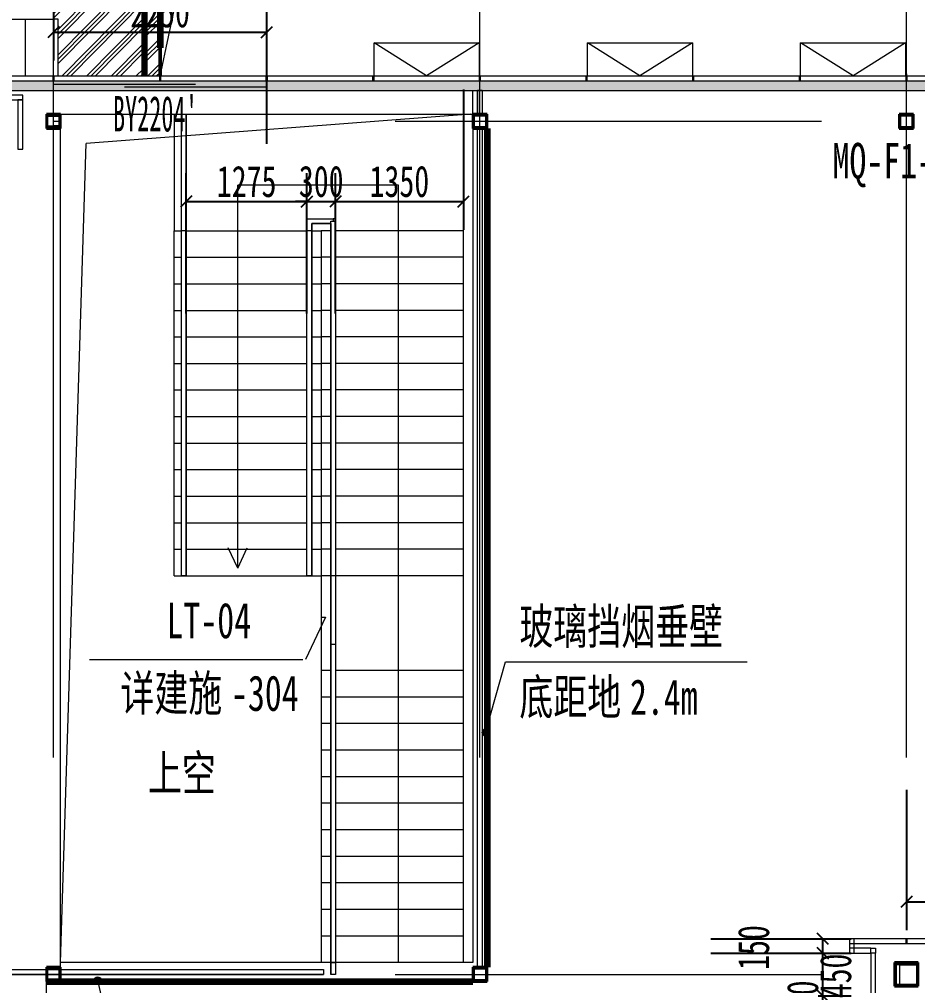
# Model space of a CAD drawing. Header units: millimetres. Extents: x 124696 to 347024, y 412631 to 564609.
# Drawn here: x 144812 to 154291, y 510233 to 520427 of the extents above; entities that cross this region are included whole.
import ezdxf

# ---------------------------------------------------------------- set-up
doc = ezdxf.new("R2010")
doc.units = ezdxf.units.MM
doc.header["$LTSCALE"] = 1500
doc.header["$MEASUREMENT"] = 0
for name, pattern in [('二层平面图$0$Aligning Line', [6.35, 3.175, -3.175]), ('二层平面图$0$划线 1mm', [2, 1, -1]), ('二层平面图$0$划线 2mm', [3.6, 2, -1.6]), ('二层平面图$0$轴网线_12_3_3_3 mm', [21, 12, -3, 3, -3])]:
    doc.linetypes.add(name, pattern=pattern)
doc.layers.add('0-建筑底图', color=7, linetype='Continuous')
for name, color, linetype, lineweight in [('二层平面图$0$0-1', 7, 'Continuous', 5), ('二层平面图$0$A-FLOR-HRAL', 71, 'Continuous', 9), ('二层平面图$0$A-FLOR-STRS', 51, 'Continuous', 9), ('二层平面图$0$A-FLOR-STRS-IDEN-1', 2, 'Continuous', 15), ('二层平面图$0$A-LINE', 7, 'Continuous', 9), ('二层平面图$0$A-LINE-3', 7, 'Continuous', 90), ('二层平面图$0$A-LINE-4', 7, '二层平面图$0$Aligning Line', 100), ('二层平面图$0$A-NORM-MODEL-1', 9, 'Continuous', 9), ('二层平面图$0$A-ROOF', 241, 'Continuous', 9), ('二层平面图$0$A-ROOF-3', 50, 'Continuous', 50), ('二层平面图$0$A-ROOF-GRID-1', 9, 'Continuous', 9), ('二层平面图$0$A-WALL-2', 170, 'Continuous', 20), ('二层平面图$0$A-WALL-CURT-PANEL-2', 7, 'Continuous', 9), ('二层平面图$0$A-WALL-CURT-PANEL-3', 140, 'Continuous', 9), ('二层平面图$0$A-WALL-CURT-STILE-2', 7, 'Continuous', 9), ('二层平面图$0$A-WALL-CURT-STILE-3', 7, 'Continuous', 9), ('二层平面图$0$A-WINDOW', 51, 'Continuous', 9), ('二层平面图$0$A-WINDOW-1', 51, '二层平面图$0$划线 2mm', 9), ('二层平面图$0$A-WINDOW-2', 51, '二层平面图$0$划线 1mm', 9), ('二层平面图$0$A-WINDOW-IDEN', 53, 'Continuous', 15), ('二层平面图$0$ANNO-DIMS', 3, 'Continuous', 15), ('二层平面图$0$ANNO-DOTE-1', 10, '二层平面图$0$轴网线_12_3_3_3 mm', 15), ('二层平面图$0$ANNO-TEXT', 7, 'Continuous', 15), ('二层平面图$0$S-BEAM', 4, 'Continuous', 9), ('二层平面图$0$S-BEAM-1', 7, 'Continuous', 9), ('二层平面图$0$S-COLU', 7, 'Continuous', 9), ('二层平面图$0$S-COLU-1', 250, 'Continuous', 5), ('二层平面图$0$S-COLU-2', 130, 'Continuous', 35), ('二层平面图$0$WALL-HATCH', 252, 'Continuous', 9), ('二层平面图$0$WALL-IDEN', 233, 'Continuous', 15)]:
    doc.layers.add(name, color=color, linetype=linetype, lineweight=lineweight)
doc.styles.add('二层平面图$0$黑体', font='simhei.ttf', dxfattribs={"width": 0.7, "height": 375})
doc.styles.add('二层平面图$0$黑体_5', font='simhei.ttf', dxfattribs={"width": 0.7, "height": 330})
doc.styles.add('二层平面图$0$黑体_6', font='simhei.ttf', dxfattribs={"width": 0.5, "height": 375})
doc.styles.add('二层平面图$0$黑体_B', font='', dxfattribs={"width": 0.7, "height": 375})
doc.styles.get('二层平面图$0$黑体_B').set_extended_font_data('SimHei', bold=True)
doc.dimstyles.new('二层平面图$0$直线_2_2mm_黑体_引线_文字在上', dxfattribs={"dimscale": 304.8, "dimtxt": 412.811453, "dimasz": 0.393701, "dimexe": 0.984252, "dimexo": 0.0625, "dimgap": 0.147638, "dimtad": 1, "dimdec": 0, "dimzin": 0, "dimdsep": 46, "dimtxsty": '二层平面图$0$黑体_5', "dimblk1": '二层平面图$0$_Oblique', "dimblk2": '二层平面图$0$_Oblique', "dimsah": 1, "dimcen": 0.09, "dimazin": 0, "dimtfac": 1, "dimtdec": 4, "dimtix": 1, "dimtmove": 0, "dimatfit": 3, "dimfxl": 3.937008, "dimfxlon": 1, "dimtvp": 1, "dimtolj": 1, "dimtzin": 0, "dimarcsym": 2})
doc.dimstyles.new('二层平面图$0$直线_2_2mm_黑体_引线_文字在上_2', dxfattribs={"dimscale": 304.8, "dimtxt": 412.811453, "dimasz": 0.393701, "dimexe": 0.984252, "dimexo": 0.0625, "dimgap": 0.147638, "dimtad": 1, "dimdec": 0, "dimzin": 0, "dimdsep": 46, "dimtxsty": '二层平面图$0$黑体_5', "dimblk1": '二层平面图$0$_Oblique', "dimblk2": '二层平面图$0$_Oblique', "dimsah": 1, "dimcen": 0.09, "dimazin": 0, "dimtfac": 1, "dimtdec": 4, "dimtix": 1, "dimtmove": 2, "dimatfit": 3, "dimfxl": 3.937008, "dimfxlon": 1, "dimtvp": 1, "dimtolj": 1, "dimtzin": 0, "dimarcsym": 2})
doc.dimstyles.new('二层平面图$0$直线_2_2mm_黑体_引线_文字在上_3', dxfattribs={"dimscale": 304.8, "dimtxt": 412.811453, "dimasz": 0.393701, "dimexe": 0.984252, "dimexo": 0.0625, "dimgap": 0.147638, "dimtad": 1, "dimdec": 0, "dimzin": 0, "dimdsep": 46, "dimtxsty": '二层平面图$0$黑体_5', "dimblk1": '二层平面图$0$_Oblique', "dimblk2": '二层平面图$0$_Oblique', "dimsah": 1, "dimcen": 0.09, "dimazin": 0, "dimtfac": 1, "dimtdec": 4, "dimtix": 1, "dimtmove": 0, "dimatfit": 3, "dimfxl": 3.937008, "dimfxlon": 1, "dimtvp": 1, "dimtolj": 1, "dimtzin": 0, "dimarcsym": 2})
pattern_1 = [(45, (0, 0), (-132.5825, 132.5825), []), (45, (46.88, 0), (0, 265.16504), []), (45, (-46.88, 0), (0, 265.16504), [])]

# ---------------------------------------------------------------- blocks, each defined once
blk = doc.blocks.new('二层平面图$0$屋顶檐口1 - 屋顶檐口1-2761451-104-2F')
at = {"layer": '二层平面图$0$A-ROOF-GRID-1'}
h = blk.add_hatch(dxfattribs=at)
h.set_pattern_fill('FP_70', color=256, style=0, pattern_type=2)
h.set_pattern_definition([(45.483, (-22.33, 0), (-130.36585, 132.58287), []), (45.483, (23.77, 0), (-0.00014, 265.16527), []), (45.483, (-68.42, 0), (-0.00014, 265.16527), [])])
h.paths.add_polyline_path([(50, 63475), (945, 63475), (945, 66555), (50, 67450), (50, 66425), (0, 66425), (0, 66325), (50, 66325), (50, 65300), (0, 65300), (0, 65200), (50, 65200), (50, 64175), (0, 64175), (0, 64075), (50, 64075), (50, 63716)])
h = blk.add_hatch(dxfattribs=at)
h.set_pattern_fill('FP_69', color=256, style=0, pattern_type=2)
h.set_pattern_definition(pattern_1)
h.paths.add_polyline_path([(975, 63475), (975, 66525), (9000, 66525), (9000, 66555), (945, 66555), (945, 63475)])
h = blk.add_hatch(dxfattribs=at)
h.set_pattern_fill('FP_69', color=256, style=0, pattern_type=2)
h.set_pattern_definition(pattern_1)
h.paths.add_polyline_path([(1121, 63475), (1125, 63475), (1125, 66375), (9000, 66375), (9000, 66525), (975, 66525), (975, 63475)])
at = {"layer": '二层平面图$0$A-ROOF-3'}
for p, q in [((945, 66555), (945, 63475)), ((975, 66525), (975, 63475)), ((1125, 66375), (1125, 63475))]:
    blk.add_line(p, q, dxfattribs=at)
blk = doc.blocks.new('二层平面图$0$SHS-Roof-center_rvt-1-104-2F')
at = {"layer": '二层平面图$0$A-NORM-MODEL-1'}
for p, q in [((0, 64075), (0, 64175)), ((-5800, 64075), (0, 64075)), ((-300, 64075), (-300, 63475)), ((50, 64075), (0, 64075)), ((50, 63475), (50, 64075)), ((0, 63050), (-65, 63050)), ((50, 63050), (0, 63050)), ((0, 62950), (0, 63050)), ((50, 63050), (50, 63065)), ((-65, 62950), (0, 62950)), ((50, 62950), (0, 62950)), ((50, 62935), (50, 62950)), ((50, 54050), (50, 54065))]:
    blk.add_line(p, q, dxfattribs=at)
at = {"layer": '二层平面图$0$A-ROOF'}
blk.add_blockref('二层平面图$0$屋顶檐口1 - 屋顶檐口1-2761451-104-2F', (0, 0), dxfattribs=at)
blk = doc.blocks.new('二层平面图$0$S-柱-钢-矩形管 - _-250x250x12x12-2223905-104-2F')
at = {"layer": '二层平面图$0$S-COLU'}
h = blk.add_hatch(color=256, dxfattribs=at)
h.paths.add_polyline_path([(-125, -125), (125, -125), (125, 125), (-125, 125)])
h.paths.add_polyline_path([(113, -113), (-113, -113), (-113, 113), (113, 113)])
at = {"layer": '二层平面图$0$S-COLU-2'}
for p, q in [((125, 125), (-125, 125)), ((-125, 125), (-125, -125)), ((-113, -113), (-113, 113)), ((-113, 113), (113, 113)), ((113, 113), (113, -113)), ((125, -125), (125, 125)), ((-125, -125), (125, -125)), ((113, -113), (-113, -113))]:
    blk.add_line(p, q, dxfattribs=at)
blk = doc.blocks.new('二层平面图$0$S-梁-钢-箱形1 - _-250x150x12x16-2205992-104-2F')
at = {"layer": '二层平面图$0$S-BEAM-1'}
blk.add_line((-4500, 0), (-4500, 65), dxfattribs=at)
blk = doc.blocks.new('二层平面图$0$SHS-Structure-Center_rvt-1-104-2F')
at = {"layer": '二层平面图$0$S-COLU-1'}
h = blk.add_hatch(color=256, dxfattribs=at)
h.paths.add_polyline_path([(75, 62925), (75, 63075), (-75, 63075), (-75, 62925)])
h.paths.add_polyline_path([(-65, 62935), (-65, 63065), (65, 63065), (65, 62935)])
h = blk.add_hatch(color=256, dxfattribs=at)
h.paths.add_polyline_path([(4440, 62925), (4575, 62925), (4575, 63075), (4425, 63075), (4425, 62925)])
h.paths.add_polyline_path([(4565, 62935), (4435, 62935), (4435, 63065), (4565, 63065)])
h = blk.add_hatch(color=256, dxfattribs=at)
h.paths.add_polyline_path([(8925, 62925), (9075, 62925), (9075, 63075), (8925, 63075)])
h.paths.add_polyline_path([(9065, 62935), (8935, 62935), (8935, 63065), (9065, 63065)])
h = blk.add_hatch(color=256, dxfattribs=at)
h.paths.add_polyline_path([(75, 53925), (75, 54075), (-75, 54075), (-75, 53925)])
h.paths.add_polyline_path([(-65, 53935), (-65, 54065), (65, 54065), (65, 53935)])
h = blk.add_hatch(color=256, dxfattribs=at)
h.paths.add_polyline_path([(4440, 53925), (4575, 53925), (4575, 54075), (4425, 54075), (4425, 53925)])
h.paths.add_polyline_path([(4435, 53935), (4435, 54065), (4565, 54065), (4565, 53935), (4440, 53935)])
at = {"layer": '二层平面图$0$S-COLU-2'}
for p, q in [((75, 63075), (-75, 63075)), ((-75, 63075), (-75, 62925)), ((-65, 63065), (65, 63065)), ((-65, 62935), (-65, 63065)), ((65, 63065), (65, 62935)), ((75, 62925), (75, 63075)), ((4575, 63075), (4425, 63075)), ((4425, 63075), (4425, 62925)), ((4435, 63065), (4565, 63065)), ((4435, 62935), (4435, 63065)), ((4565, 63065), (4565, 62935)), ((4575, 62925), (4575, 63075)), ((9075, 63075), (8925, 63075)), ((8925, 63075), (8925, 62925)), ((8935, 63065), (9065, 63065)), ((8935, 62935), (8935, 63065)), ((9065, 63065), (9065, 62935)), ((9075, 62925), (9075, 63075)), ((-75, 62925), (75, 62925)), ((65, 62935), (-65, 62935)), ((4425, 62925), (4575, 62925)), ((4565, 62935), (4435, 62935)), ((8925, 62925), (9075, 62925)), ((9065, 62935), (8935, 62935)), ((75, 54075), (-75, 54075)), ((-75, 54075), (-75, 53925)), ((-65, 54065), (65, 54065)), ((-65, 53935), (-65, 54065)), ((65, 54065), (65, 53935)), ((75, 53925), (75, 54075)), ((4575, 54075), (4425, 54075)), ((4425, 54075), (4425, 53925)), ((4435, 54065), (4565, 54065)), ((4435, 53935), (4435, 54065)), ((4565, 54065), (4565, 53935)), ((4575, 53925), (4575, 54075)), ((65, 53935), (-65, 53935)), ((4565, 53935), (4435, 53935)), ((-75, 53925), (75, 53925)), ((4425, 53925), (4575, 53925))]:
    blk.add_line(p, q, dxfattribs=at)
at = {"layer": '二层平面图$0$S-BEAM', "rotation": 269.9999999999999}
blk.add_blockref('二层平面图$0$S-梁-钢-箱形1 - _-250x150x12x16-2205992-104-2F', (0, 58500), dxfattribs=at)
at = {"layer": '二层平面图$0$S-COLU'}
blk.add_blockref('二层平面图$0$S-柱-钢-矩形管 - _-250x250x12x12-2223905-104-2F', (9000, 54000), dxfattribs=at)
blk = doc.blocks.new('二层平面图$0$系统嵌板 - 白色蜂窝铝板-11874022-104-2F')
at = {"layer": '二层平面图$0$A-WALL-CURT-PANEL-3'}
for p, q in [((298, 0), (-298, 0)), ((-298, 0), (-298, -50)), ((298, -50), (298, 0)), ((-298, -50), (298, -50))]:
    blk.add_line(p, q, dxfattribs=at)
blk = doc.blocks.new('二层平面图$0$系统嵌板 - 深灰色蜂窝铝板-12125649-104-2F')
at = {"layer": '二层平面图$0$A-WALL-CURT-PANEL-3'}
for p, q in [((260, 50), (-260, 50)), ((-260, 50), (-260, 0)), ((-260, 0), (260, 0)), ((260, 0), (260, 50))]:
    blk.add_line(p, q, dxfattribs=at)
blk = doc.blocks.new('二层平面图$0$系统嵌板 - 深灰色蜂窝铝板-12126403-104-2F')
at = {"layer": '二层平面图$0$A-WALL-CURT-PANEL-3'}
for p, q in [((150, 50), (-150, 50)), ((-150, 50), (-150, 0)), ((-150, 0), (150, 0)), ((150, 0), (150, 50))]:
    blk.add_line(p, q, dxfattribs=at)
blk = doc.blocks.new('二层平面图$0$系统嵌板 - 白色蜂窝铝板-11874036-104-2F')
at = {"layer": '二层平面图$0$A-WALL-CURT-PANEL-3'}
for p, q in [((558.5, 0), (-558.5, 0)), ((-558.5, 0), (-558.5, -50)), ((558.5, -50), (558.5, 0)), ((-558.5, -50), (558.5, -50))]:
    blk.add_line(p, q, dxfattribs=at)
blk = doc.blocks.new('二层平面图$0$矩形竖梃 - 8 x 50 mm 蜂窝铝板幕墙开缝-11874035-104-2F')
at = {"layer": '二层平面图$0$A-WALL-CURT-STILE-3'}
for p, q in [((-4, 50), (4, 50)), ((-4, 0), (-4, 50)), ((4, 0), (-4, 0)), ((4, 50), (4, 0))]:
    blk.add_line(p, q, dxfattribs=at)
blk = doc.blocks.new('二层平面图$0$系统嵌板 - 浅灰色蜂窝铝板-11890449-104-2F')
at = {"layer": '二层平面图$0$A-WALL-CURT-PANEL-3'}
for p, q in [((225, 50), (-225, 50)), ((-225, 50), (-225, 0)), ((-225, 0), (225, 0)), ((225, 0), (225, 50))]:
    blk.add_line(p, q, dxfattribs=at)
blk = doc.blocks.new('二层平面图$0$系统嵌板 - 白色蜂窝铝板-11873927-104-2F')
at = {"layer": '二层平面图$0$A-WALL-CURT-PANEL-3'}
for p, q in [((75, 50), (-75, 50)), ((-75, 50), (-75, 0)), ((-75, 0), (75, 0)), ((75, 0), (75, 50))]:
    blk.add_line(p, q, dxfattribs=at)
blk = doc.blocks.new('二层平面图$0$系统嵌板 - 白色蜂窝铝板-11873803-104-2F')
at = {"layer": '二层平面图$0$A-WALL-CURT-PANEL-3'}
for p, q in [((112, 50), (-112, 50)), ((-112, 50), (-112, 0)), ((-112, 0), (112, 0)), ((112, 0), (112, 50))]:
    blk.add_line(p, q, dxfattribs=at)
blk = doc.blocks.new('二层平面图$0$顶部扶栏类型 - 顶部扶栏_内部_-6831250-104-2F')
at = {"layer": '二层平面图$0$A-FLOR-HRAL'}
for p, q in [((-550, 54000), (-550, 54050)), ((-550, 54050), (2850, 54050)), ((2850, 54050), (2850, 54000)), ((2850, 54000), (-550, 54000))]:
    blk.add_line(p, q, dxfattribs=at)
blk = doc.blocks.new('二层平面图$0$顶部扶栏类型 - 顶部扶栏_内部_-V178-104-2F')
at = {"layer": '二层平面图$0$A-FLOR-HRAL'}
for p, q in [((-550, 54050), (-550, 54000)), ((-550, 54050), (2850, 54050)), ((2850, 54050), (2850, 54000)), ((-550, 54000), (2850, 54000))]:
    blk.add_line(p, q, dxfattribs=at)
blk = doc.blocks.new('二层平面图$0$顶部扶栏类型 - 顶部扶栏_内部_-11302101-104-2F')
at = {"layer": '二层平面图$0$A-FLOR-HRAL'}
for p, q in [((1350, 61845), (1350, 63075)), ((1400, 63075), (1400, 61845)), ((1350, 58205), (1350, 61845)), ((1400, 61845), (1350, 61845)), ((1400, 61845), (1400, 58205)), ((1400, 58205), (1350, 58205))]:
    blk.add_line(p, q, dxfattribs=at)
blk = doc.blocks.new('二层平面图$0$顶部扶栏类型 - 顶部扶栏_内部_-V660-104-2F')
at = {"layer": '二层平面图$0$A-FLOR-HRAL'}
for p, q in [((1350, 61845), (1350, 63075)), ((1400, 61845), (1400, 63075)), ((1350, 58205), (1350, 61845)), ((1400, 58205), (1400, 61845)), ((1350, 58205), (1400, 58205))]:
    blk.add_line(p, q, dxfattribs=at)
blk = doc.blocks.new('二层平面图$0$顶部扶栏类型 - 顶部扶栏_内部_-11302599-104-2F')
at = {"layer": '二层平面图$0$A-FLOR-HRAL'}
for p, q in [((2675, 61970), (2950, 61970)), ((2675, 61845), (2675, 61970)), ((2925, 61920), (2725, 61920)), ((2725, 61920), (2725, 61845)), ((2925, 61945), (2975, 61945)), ((2925, 58205), (2925, 61945)), ((2950, 61970), (2950, 61945)), ((2975, 61970), (2950, 61970)), ((2975, 61945), (2975, 61970)), ((2975, 61945), (2975, 58205)), ((2675, 58205), (2675, 61845)), ((2725, 61845), (2675, 61845)), ((2725, 61845), (2725, 58205)), ((2725, 58205), (2675, 58205)), ((2925, 57485), (2925, 58205)), ((2975, 58205), (2925, 58205)), ((2975, 58205), (2975, 57485)), ((2925, 57485), (2975, 57485)), ((2925, 54125), (2925, 57485)), ((2975, 57485), (2975, 54125)), ((2925, 54125), (2975, 54125)), ((2925, 54000), (2925, 54125)), ((2975, 54125), (2975, 54000)), ((2975, 54000), (2925, 54000))]:
    blk.add_line(p, q, dxfattribs=at)
blk = doc.blocks.new('二层平面图$0$顶部扶栏类型 - 顶部扶栏_内部_-V661-104-2F')
at = {"layer": '二层平面图$0$A-FLOR-HRAL'}
for p, q in [((2675, 61970), (2950, 61970)), ((2675, 61845), (2675, 61970)), ((2725, 61920), (2925, 61920)), ((2725, 61845), (2725, 61920)), ((2925, 61920), (2925, 58205)), ((2975, 61945), (2975, 58205)), ((2675, 58205), (2675, 61845)), ((2725, 58205), (2725, 61845)), ((2675, 58205), (2725, 58205)), ((2925, 58205), (2925, 57485)), ((2975, 58205), (2975, 57485)), ((2925, 57485), (2925, 54125)), ((2975, 57485), (2975, 54125)), ((2925, 54125), (2925, 54000)), ((2975, 54125), (2975, 54000)), ((2975, 54000), (2925, 54000))]:
    blk.add_line(p, q, dxfattribs=at)
blk = doc.blocks.new('二层平面图$0$矩形竖梃 - 8 x 50 mm 蜂窝铝板幕墙开缝-12966297-104-2F')
at = {"layer": '二层平面图$0$A-WALL-CURT-STILE-3'}
for p, q in [((-4, 50), (4, 50)), ((-4, 0), (-4, 50)), ((4, 0), (-4, 0)), ((4, 50), (4, 0))]:
    blk.add_line(p, q, dxfattribs=at)
blk = doc.blocks.new('二层平面图$0$矩形竖梃 - 8 x 50 mm 蜂窝铝板幕墙开缝-12966298-104-2F')
at = {"layer": '二层平面图$0$A-WALL-CURT-STILE-3'}
for p, q in [((-4, 50), (4, 50)), ((-4, 0), (-4, 50)), ((4, 0), (-4, 0)), ((4, 50), (4, 0))]:
    blk.add_line(p, q, dxfattribs=at)
blk = doc.blocks.new('二层平面图$0$矩形竖梃 - 幕墙龙骨_70_250-12992137-104-2F')
at = {"layer": '二层平面图$0$A-WALL-CURT-STILE-2'}
blk.add_line((9000, 63500), (9000, 63475), dxfattribs=at)
blk = doc.blocks.new('二层平面图$0$系统嵌板 - 白色艾特板-12966762-104-2F')
at = {"layer": '二层平面图$0$A-WALL-CURT-PANEL-3'}
for p, q in [((273, 0), (-273, 0)), ((-273, 0), (-273, -50)), ((273, -50), (273, 0)), ((-273, -50), (273, -50))]:
    blk.add_line(p, q, dxfattribs=at)
blk = doc.blocks.new('二层平面图$0$系统嵌板 - 白色艾特板-12966838-104-2F')
at = {"layer": '二层平面图$0$A-WALL-CURT-PANEL-3'}
for p, q in [((561, 0), (-556, 0)), ((-556, 0), (-556, -50)), ((561, -50), (561, 0)), ((-556, -50), (561, -50))]:
    blk.add_line(p, q, dxfattribs=at)
blk = doc.blocks.new('二层平面图$0$系统嵌板 - 白色艾特板-12967525-104-2F')
at = {"layer": '二层平面图$0$A-WALL-CURT-PANEL-3'}
for p, q in [((558.5, 0), (-558.5, 0)), ((-558.5, 0), (-558.5, -50)), ((558.5, -50), (558.5, 0)), ((-558.5, -50), (558.5, -50))]:
    blk.add_line(p, q, dxfattribs=at)
blk = doc.blocks.new('二层平面图$0$系统嵌板 - 白色艾特板-12966764-104-2F')
at = {"layer": '二层平面图$0$A-WALL-CURT-PANEL-3'}
for p, q in [((558.5, 0), (-558.5, 0)), ((-558.5, 0), (-558.5, -50)), ((558.5, -50), (558.5, 0)), ((-558.5, -50), (558.5, -50))]:
    blk.add_line(p, q, dxfattribs=at)
blk = doc.blocks.new('二层平面图$0$系统嵌板 - 白色艾特板-13030047-104-2F')
at = {"layer": '二层平面图$0$A-WALL-CURT-PANEL-3'}
for p, q in [((558.5, 0), (-558.5, 0)), ((-558.5, 0), (-558.5, -50)), ((558.5, -50), (558.5, 0)), ((-558.5, -50), (558.5, -50))]:
    blk.add_line(p, q, dxfattribs=at)
blk = doc.blocks.new('二层平面图$0$系统嵌板 - 白色艾特板-13030051-104-2F')
at = {"layer": '二层平面图$0$A-WALL-CURT-PANEL-3'}
for p, q in [((558.5, 0), (-558.5, 0)), ((-558.5, 0), (-558.5, -50)), ((558.5, -50), (558.5, 0)), ((-558.5, -50), (558.5, -50))]:
    blk.add_line(p, q, dxfattribs=at)
blk = doc.blocks.new('二层平面图$0$顶部扶栏类型 - 顶部扶栏_内部_-12232252-104-2F')
at = {"layer": '二层平面图$0$A-FLOR-HRAL'}
for p, q in [((4475, 63325), (4525, 63325)), ((4475, 63075), (4475, 63325)), ((4525, 63325), (4525, 63075)), ((4525, 63075), (4475, 63075))]:
    blk.add_line(p, q, dxfattribs=at)
blk = doc.blocks.new('二层平面图$0$顶部扶栏类型 - 顶部扶栏_内部_-V685-104-2F')
at = {"layer": '二层平面图$0$A-FLOR-HRAL'}
for p, q in [((4525, 63325), (4475, 63325)), ((4475, 63325), (4475, 63075)), ((4525, 63325), (4525, 63075)), ((4525, 63075), (4475, 63075))]:
    blk.add_line(p, q, dxfattribs=at)
blk = doc.blocks.new('二层平面图$0$A-嵌板_上悬铝窗 - SC1111_-13127257-104-2F')
at = {"layer": '二层平面图$0$A-WINDOW-1'}
for p, q in [((0, 2.5), (-553.5, 352.5)), ((-553.5, 352.5), (553.5, 352.5)), ((-553.5, 2.5), (-553.5, 352.5)), ((553.5, 352.5), (0, 2.5)), ((553.5, 352.5), (553.5, 2.5))]:
    blk.add_line(p, q, dxfattribs=at)
blk = doc.blocks.new('二层平面图$0$A-金属百叶 - BY2204_-12935238-104-2F')
at = {"layer": '二层平面图$0$A-WINDOW'}
for p, q in [((-1125, -50), (-1125, 50)), ((1125, 50), (1125, -50))]:
    blk.add_line(p, q, dxfattribs=at)
at = {"layer": '二层平面图$0$A-WINDOW-2'}
for p, q in [((-1125, 17), (1125, 17)), ((1125, -17), (-1125, -17))]:
    blk.add_line(p, q, dxfattribs=at)
blk = doc.blocks.new('二层平面图$0$标记_楼梯_楼梯编号 - 标记_楼梯_楼梯编号-5308739-104-2F')
at = {"layer": '二层平面图$0$A-FLOR-STRS-IDEN-1'}
blk.add_line((-7.493, 0), (7.507, 0), dxfattribs=at)
blk = doc.blocks.new('二层平面图$0$00_引注_规范_ - 00_引注_规范_-5758180-104-2F')
at = {"layer": '二层平面图$0$ANNO-TEXT'}
for p, q in [((0, 0), (12, 0)), ((12, 0), (17, 0))]:
    blk.add_line(p, q, dxfattribs=at)
blk = doc.blocks.new('二层平面图$0$_Oblique')
at = {"color": 0, "linetype": 'ByBlock', "lineweight": -2}
blk.add_line((-0.5, -0.5), (0.5, 0.5), dxfattribs=at)
blk = doc.blocks.new('*D2377')
at = {"layer": '二层平面图$0$ANNO-DIMS', "color": 0, "lineweight": -2, "transparency": 16777216}
for p, q in [((1400, 60972), (1400, 62453)), ((2675, 60972), (2675, 62453)), ((1400, 62153), (2675, 62153))]:
    blk.add_line(p, q, dxfattribs=at)
at = {"layer": '二层平面图$0$ANNO-DIMS', "color": 0, "lineweight": -2, "transparency": 16777216, "xscale": 120, "yscale": 120, "zscale": 120, "rotation": 180}
blk.add_blockref('二层平面图$0$_Oblique', (1400, 62153), dxfattribs=at)
at = {"layer": '二层平面图$0$ANNO-DIMS', "color": 0, "lineweight": -2, "transparency": 16777216, "xscale": 120, "yscale": 120, "zscale": 120}
blk.add_blockref('二层平面图$0$_Oblique', (2675, 62153), dxfattribs=at)
at = {"layer": '二层平面图$0$ANNO-DIMS', "color": 0, "transparency": 16777216, "insert": (2038, 62363), "char_height": 330, "width": 806.42, "attachment_point": 5, "style": '二层平面图$0$黑体_5'}
blk.add_mtext('\\A1;1275', dxfattribs=at)
blk = doc.blocks.new('*D2378')
at = {"layer": '二层平面图$0$ANNO-DIMS', "color": 0, "lineweight": -2, "transparency": 16777216}
for p, q in [((2675, 60972), (2675, 62453)), ((2975, 60972), (2975, 62453)), ((2675, 62153), (2555, 62153)), ((2675, 62153), (2975, 62153)), ((2975, 62153), (3095, 62153))]:
    blk.add_line(p, q, dxfattribs=at)
at = {"layer": '二层平面图$0$ANNO-DIMS', "color": 0, "lineweight": -2, "transparency": 16777216, "xscale": 120, "yscale": 120, "zscale": 120}
blk.add_blockref('二层平面图$0$_Oblique', (2675, 62153), dxfattribs=at)
at = {"layer": '二层平面图$0$ANNO-DIMS', "color": 0, "lineweight": -2, "transparency": 16777216, "xscale": 120, "yscale": 120, "zscale": 120, "rotation": 180}
blk.add_blockref('二层平面图$0$_Oblique', (2975, 62153), dxfattribs=at)
at = {"layer": '二层平面图$0$ANNO-DIMS', "color": 0, "transparency": 16777216, "insert": (2825, 62364), "char_height": 330, "width": 604.82, "attachment_point": 5, "style": '二层平面图$0$黑体_5'}
blk.add_mtext('\\A1;300', dxfattribs=at)
blk = doc.blocks.new('*D2379')
at = {"layer": '二层平面图$0$ANNO-DIMS', "color": 0, "lineweight": -2, "transparency": 16777216}
for p, q in [((4325, 63334), (4325, 61853)), ((2975, 60972), (2975, 62453)), ((2975, 62153), (4325, 62153))]:
    blk.add_line(p, q, dxfattribs=at)
at = {"layer": '二层平面图$0$ANNO-DIMS', "color": 0, "lineweight": -2, "transparency": 16777216, "xscale": 120, "yscale": 120, "zscale": 120, "rotation": 180}
blk.add_blockref('二层平面图$0$_Oblique', (2975, 62153), dxfattribs=at)
at = {"layer": '二层平面图$0$ANNO-DIMS', "color": 0, "lineweight": -2, "transparency": 16777216, "xscale": 120, "yscale": 120, "zscale": 120}
blk.add_blockref('二层平面图$0$_Oblique', (4325, 62153), dxfattribs=at)
at = {"layer": '二层平面图$0$ANNO-DIMS', "color": 0, "transparency": 16777216, "insert": (3650, 62364), "char_height": 330, "width": 806.42, "attachment_point": 5, "style": '二层平面图$0$黑体_5'}
blk.add_mtext('\\A1;1350', dxfattribs=at)
blk = doc.blocks.new('*D2469')
at = {"layer": '二层平面图$0$ANNO-DIMS', "color": 0, "lineweight": -2, "transparency": 16777216}
for p, q in [((8118, 53775), (8118, 53895)), ((6937, 53775), (8418, 53775)), ((8118, 53625), (8118, 53775)), ((6937, 53625), (8418, 53625)), ((8118, 53625), (8118, 53505))]:
    blk.add_line(p, q, dxfattribs=at)
at = {"layer": '二层平面图$0$ANNO-DIMS', "color": 0, "lineweight": -2, "transparency": 16777216, "xscale": 120, "yscale": 120, "zscale": 120}
for p, rotation in [((8118, 53775), 270), ((8118, 53625), 90)]:
    blk.add_blockref('二层平面图$0$_Oblique', p, dxfattribs=dict(at, rotation=rotation))
at = {"layer": '二层平面图$0$ANNO-DIMS', "color": 0, "transparency": 16777216, "insert": (7906, 53700), "char_height": 330, "width": 604.82, "attachment_point": 5, "rotation": 90, "style": '二层平面图$0$黑体_5'}
blk.add_mtext('\\A1;150', dxfattribs=at)
blk = doc.blocks.new('*D2470')
at = {"layer": '二层平面图$0$ANNO-DIMS', "color": 0, "lineweight": -2, "transparency": 16777216}
for p, q in [((6937, 54225), (8418, 54225)), ((8118, 53775), (8118, 54225)), ((6937, 53775), (8418, 53775))]:
    blk.add_line(p, q, dxfattribs=at)
at = {"layer": '二层平面图$0$ANNO-DIMS', "color": 0, "lineweight": -2, "transparency": 16777216, "xscale": 120, "yscale": 120, "zscale": 120}
for p, rotation in [((8118, 54225), 90), ((8118, 53775), 270)]:
    blk.add_blockref('二层平面图$0$_Oblique', p, dxfattribs=dict(at, rotation=rotation))
at = {"layer": '二层平面图$0$ANNO-DIMS', "color": 0, "transparency": 16777216, "insert": (8087, 53748), "char_height": 330, "width": 604.82, "attachment_point": 1, "rotation": 90, "line_spacing_factor": 0.872751, "style": '二层平面图$0$黑体_5'}
blk.add_mtext('\\A1;450', dxfattribs=at)
blk = doc.blocks.new('*D2471')
at = {"layer": '二层平面图$0$ANNO-DIMS', "color": 0, "lineweight": -2, "transparency": 16777216}
for p, q in [((6937, 54375), (8418, 54375)), ((8118, 54225), (8118, 54375)), ((6937, 54225), (8418, 54225))]:
    blk.add_line(p, q, dxfattribs=at)
at = {"layer": '二层平面图$0$ANNO-DIMS', "color": 0, "lineweight": -2, "transparency": 16777216, "xscale": 120, "yscale": 120, "zscale": 120}
for p, rotation in [((8118, 54375), 90), ((8118, 54225), 270)]:
    blk.add_blockref('二层平面图$0$_Oblique', p, dxfattribs=dict(at, rotation=rotation))
at = {"layer": '二层平面图$0$ANNO-DIMS', "color": 0, "transparency": 16777216, "insert": (7221, 54048), "char_height": 330, "width": 604.82, "attachment_point": 1, "rotation": 90, "line_spacing_factor": 0.872751, "style": '二层平面图$0$黑体_5'}
blk.add_mtext('\\A1;150', dxfattribs=at)
blk = doc.blocks.new('*D2582')
at = {"layer": '二层平面图$0$ANNO-DIMS', "color": 0, "lineweight": -2, "transparency": 16777216}
for p, q in [((9000, 55947), (9000, 54466)), ((13425, 54261), (13425, 55066)), ((9000, 54766), (13425, 54766))]:
    blk.add_line(p, q, dxfattribs=at)
at = {"layer": '二层平面图$0$ANNO-DIMS', "color": 0, "lineweight": -2, "transparency": 16777216, "xscale": 120, "yscale": 120, "zscale": 120, "rotation": 180}
blk.add_blockref('二层平面图$0$_Oblique', (9000, 54766), dxfattribs=at)
at = {"layer": '二层平面图$0$ANNO-DIMS', "color": 0, "lineweight": -2, "transparency": 16777216, "xscale": 120, "yscale": 120, "zscale": 120}
blk.add_blockref('二层平面图$0$_Oblique', (13425, 54766), dxfattribs=at)
at = {"layer": '二层平面图$0$ANNO-DIMS', "color": 0, "transparency": 16777216, "insert": (11213, 54976), "char_height": 330, "width": 806.42, "attachment_point": 5, "style": '二层平面图$0$黑体_5'}
blk.add_mtext('\\A1;4425', dxfattribs=at)
blk = doc.blocks.new('*D2712')
at = {"layer": '二层平面图$0$ANNO-DIMS', "color": 0, "lineweight": -2, "transparency": 16777216}
for p, q in [((0, 65122), (0, 63641)), ((2250, 62760), (2250, 64241)), ((0, 63941), (2250, 63941))]:
    blk.add_line(p, q, dxfattribs=at)
at = {"layer": '二层平面图$0$ANNO-DIMS', "color": 0, "lineweight": -2, "transparency": 16777216, "xscale": 120, "yscale": 120, "zscale": 120, "rotation": 180}
blk.add_blockref('二层平面图$0$_Oblique', (0, 63941), dxfattribs=at)
at = {"layer": '二层平面图$0$ANNO-DIMS', "color": 0, "lineweight": -2, "transparency": 16777216, "xscale": 120, "yscale": 120, "zscale": 120}
blk.add_blockref('二层平面图$0$_Oblique', (2250, 63941), dxfattribs=at)
at = {"layer": '二层平面图$0$ANNO-DIMS', "color": 0, "transparency": 16777216, "insert": (1125, 64153), "char_height": 330, "width": 806.42, "attachment_point": 5, "style": '二层平面图$0$黑体_5'}
blk.add_mtext('\\A1;2250', dxfattribs=at)
blk = doc.blocks.new('二层平面图')
at = {"layer": '二层平面图$0$ANNO-TEXT'}
h = blk.add_hatch(color=8, dxfattribs=at)
edge = h.paths.add_edge_path()
edge.add_arc((4559.8, 56552.7), 37.5, 0, 360)
h = blk.add_hatch(color=8, dxfattribs=at)
edge = h.paths.add_edge_path()
edge.add_arc((465.7, 53937.8), 37.5, 0, 360)
at = {"layer": '二层平面图$0$WALL-HATCH'}
h = blk.add_hatch(dxfattribs=at)
h.set_pattern_fill('FP_125', color=8, angle=-113.578, style=0, pattern_type=2)
h.set_pattern_definition([(246.422, (34899.556, 63417.38), (-0.21196, -152.88676), [26.213, -13.882, 69.19, -13.882, -42.855]), (246.422, (34899.556, 63417.38), (-0.21196, -152.88676), [-123.167, 26.213, -16.642]), (293.58, (34939.474, 63417.38), (66.51436, -0.00144), [26.213, -13.882, 69.26, -13.882, -42.855]), (293.58, (34939.474, 63417.38), (66.51436, -0.00144), [-123.237, 26.213, -16.642]), (180, (34939.47, 63417.38), (-9e-12, -152.4), [39.907, -26.604]), (180, (34906.22, 63280.22), (-9e-12, -152.4), [39.907, -26.604]), (270, (34950, 63393.26), (66.513, -4e-12), [12.722, -139.678]), (270, (34916.744, 63317.06), (66.513, -4e-12), [12.722, -139.678]), (270, (34889.04, 63393.26), (66.513, -4e-12), [12.722, -139.678]), (270, (34855.784, 63317.06), (66.513, -4e-12), [12.722, -139.678])])
h.paths.add_polyline_path([(-392, 63325), (26725, 63325), (26725, 63425), (-550, 63425), (-550, 63325)])
at = {"layer": '二层平面图$0$A-FLOR-STRS', "color": 8}
for p, q in [((1275, 63075), (1275, 61845)), ((1275, 61845), (1350, 61845)), ((1275, 61565), (1275, 61845)), ((1400, 61845), (2675, 61845)), ((2725, 61845), (2825, 61845)), ((2925, 61845), (2825, 61845)), ((2825, 61845), (2825, 61565)), ((4325, 61845), (2975, 61845)), ((1275, 61285), (1275, 61565)), ((1275, 61565), (1350, 61565)), ((1400, 61565), (2675, 61565)), ((2725, 61565), (2825, 61565)), ((2825, 61565), (2825, 61285)), ((2925, 61565), (2825, 61565)), ((4325, 61565), (2975, 61565)), ((1275, 61005), (1275, 61285)), ((1275, 61285), (1350, 61285)), ((1400, 61285), (2675, 61285)), ((2725, 61285), (2825, 61285)), ((2825, 61285), (2825, 61005)), ((2925, 61285), (2825, 61285)), ((4325, 61285), (2975, 61285)), ((1275, 60725), (1275, 61005)), ((1275, 61005), (1350, 61005)), ((1400, 61005), (2675, 61005)), ((2725, 61005), (2825, 61005)), ((2825, 61005), (2825, 60725)), ((2925, 61005), (2825, 61005)), ((4325, 61005), (2975, 61005)), ((1275, 60445), (1275, 60725)), ((1275, 60725), (1350, 60725)), ((1400, 60725), (2675, 60725)), ((2725, 60725), (2825, 60725)), ((2825, 60725), (2825, 60445)), ((2925, 60725), (2825, 60725)), ((4325, 60725), (2975, 60725)), ((1275, 60165), (1275, 60445)), ((1275, 60445), (1350, 60445)), ((1400, 60445), (2675, 60445)), ((2725, 60445), (2825, 60445)), ((2825, 60445), (2825, 60165)), ((2925, 60445), (2825, 60445)), ((4325, 60445), (2975, 60445)), ((1275, 59885), (1275, 60165)), ((1275, 60165), (1350, 60165)), ((1400, 60165), (2675, 60165)), ((2725, 60165), (2825, 60165)), ((2825, 60165), (2825, 59885)), ((2925, 60165), (2825, 60165)), ((4325, 60165), (2975, 60165)), ((1275, 59605), (1275, 59885)), ((1275, 59885), (1350, 59885)), ((1400, 59885), (2675, 59885)), ((2725, 59885), (2825, 59885)), ((2825, 59885), (2825, 59605)), ((2925, 59885), (2825, 59885)), ((4325, 59885), (2975, 59885)), ((1275, 59325), (1275, 59605)), ((1275, 59605), (1350, 59605)), ((1400, 59605), (2675, 59605)), ((2725, 59605), (2825, 59605)), ((2825, 59605), (2825, 59325)), ((2925, 59605), (2825, 59605)), ((4325, 59605), (2975, 59605)), ((1275, 59045), (1275, 59325)), ((1275, 59325), (1350, 59325)), ((1400, 59325), (2675, 59325)), ((2725, 59325), (2825, 59325)), ((2825, 59325), (2825, 59045)), ((2925, 59325), (2825, 59325)), ((4325, 59325), (2975, 59325)), ((1275, 58765), (1275, 59045)), ((1275, 59045), (1350, 59045)), ((1400, 59045), (2675, 59045)), ((2725, 59045), (2825, 59045)), ((2825, 59045), (2825, 58765)), ((2925, 59045), (2825, 59045)), ((4325, 59045), (2975, 59045)), ((1275, 58485), (1275, 58765)), ((1275, 58765), (1350, 58765)), ((1400, 58765), (2675, 58765)), ((2725, 58765), (2825, 58765)), ((2825, 58765), (2825, 58485)), ((2925, 58765), (2825, 58765)), ((4325, 58765), (2975, 58765)), ((1275, 58205), (1275, 58485)), ((1275, 58485), (1350, 58485)), ((1400, 58485), (2675, 58485)), ((2725, 58485), (2825, 58485)), ((2825, 58485), (2825, 58205)), ((2925, 58485), (2825, 58485)), ((4325, 58485), (2975, 58485)), ((1275, 58205), (1350, 58205)), ((1400, 58205), (2675, 58205)), ((2725, 58205), (2825, 58205)), ((2825, 58205), (2825, 57205)), ((2925, 58205), (2825, 58205)), ((4325, 58205), (2975, 58205)), ((2925, 57205), (2825, 57205)), ((2825, 57205), (2825, 56925)), ((4325, 57205), (2975, 57205)), ((2825, 56925), (2825, 56645)), ((2925, 56925), (2825, 56925)), ((4325, 56925), (2975, 56925)), ((2825, 56645), (2825, 56365)), ((2925, 56645), (2825, 56645)), ((4325, 56645), (2975, 56645)), ((2825, 56365), (2825, 56085)), ((2925, 56365), (2825, 56365)), ((4325, 56365), (2975, 56365)), ((2825, 56085), (2825, 55805)), ((2925, 56085), (2825, 56085)), ((4325, 56085), (2975, 56085)), ((2825, 55805), (2825, 55525)), ((2925, 55805), (2825, 55805)), ((4325, 55805), (2975, 55805)), ((2825, 55525), (2825, 55245)), ((2925, 55525), (2825, 55525)), ((4325, 55525), (2975, 55525)), ((2825, 55245), (2825, 54965)), ((2925, 55245), (2825, 55245)), ((4325, 55245), (2975, 55245)), ((2825, 54965), (2825, 54685)), ((2925, 54965), (2825, 54965)), ((4325, 54965), (2975, 54965)), ((2825, 54685), (2825, 54405)), ((2925, 54685), (2825, 54685)), ((4325, 54685), (2975, 54685)), ((2825, 54405), (2825, 54125)), ((2925, 54405), (2825, 54405)), ((4325, 54405), (2975, 54405))]:
    blk.add_line(p, q, dxfattribs=at)
at = {"layer": '二层平面图$0$A-FLOR-STRS-IDEN-1', "color": 8}
for p, q in [((2871.2, 57770.1), (2658.3, 57322)), ((2825, 57770.1), (2871.2, 57770.1))]:
    blk.add_line(p, q, dxfattribs=at)
at = {"layer": '二层平面图$0$A-LINE', "color": 8}
for p, q in [((1125, 63475), (1628.1, 65842.1)), ((4425, 63075), (4425, 63325)), ((75, 63075), (4425, 63075)), ((4400, 63075), (344.1, 62765.5)), ((4325, 54125), (4325, 63075)), ((75, 54075), (75, 62925)), ((4425, 62925), (4425, 54125)), ((4475, 62925), (4525, 62925)), ((4475, 54075), (4475, 62925)), ((4525, 62925), (4525, 54075)), ((75, 54125), (344.1, 62765.5)), ((1943.8, 58285), (1943.8, 62325)), ((3640, 62325), (1943.8, 62325)), ((3640, 54125), (3640, 62325)), ((1943.8, 58285), (1843.5, 58500)), ((1943.8, 58285), (2044, 58500)), ((8625, 54275), (8675, 54275)), ((8675, 54275), (8675, 54225)), ((2925, 54125), (75, 54125)), ((2825, 54125), (75, 54125)), ((4425, 54125), (2825, 54125)), ((4425, 54125), (2975, 54125)), ((4525, 54075), (4475, 54075)), ((8932, 53887), (8932, 54100)), ((8932, 54100), (9113, 54100)), ((-75, 50475), (-75, 53925))]:
    blk.add_line(p, q, dxfattribs=at)
at = {"layer": '二层平面图$0$A-LINE-3', "color": 8}
for p, q in [((4575, 62925), (4575, 54075)), ((-75, 53925), (4425, 53925))]:
    blk.add_line(p, q, dxfattribs=at)
at = {"layer": '二层平面图$0$A-LINE-4', "color": 8}
blk.add_line((1125, 66375), (1125, 63774), dxfattribs=at)
at = {"layer": '二层平面图$0$A-WALL-2', "color": 8}
for p, q in [((-550, 63425), (26725, 63425)), ((-550, 63325), (26725, 63325))]:
    blk.add_line(p, q, dxfattribs=at)
at = {"layer": '二层平面图$0$ANNO-DOTE-1', "color": 8}
for p, q in [((0, -6710.3), (0, 106757.2)), ((4500, -6710.3), (4500, 106757.2)), ((9000, -6710.3), (9000, 106757.2)), ((-18896.2, 63000), (161528.2, 63000)), ((-18896.2, 54000), (161528.2, 54000))]:
    blk.add_line(p, q, dxfattribs=at)
at = {"layer": '二层平面图$0$ANNO-TEXT', "color": 8}
for p, q in [((4559.8, 56552.7), (4771.1, 57296.9)), ((465.7, 53937.8), (677, 52983.7))]:
    blk.add_line(p, q, dxfattribs=at)
for centre in [(4559.8, 56552.7), (465.7, 53937.8)]:
    blk.add_circle(centre, 37.5, dxfattribs=at)
at = {"layer": '二层平面图$0$0-1', "color": 8}
for name in ['二层平面图$0$SHS-Roof-center_rvt-1-104-2F', '二层平面图$0$SHS-Structure-Center_rvt-1-104-2F']:
    blk.add_blockref(name, (0, 0), dxfattribs=at)
at = {"layer": '二层平面图$0$A-FLOR-HRAL', "color": 8}
for name in ['二层平面图$0$顶部扶栏类型 - 顶部扶栏_内部_-12232252-104-2F', '二层平面图$0$顶部扶栏类型 - 顶部扶栏_内部_-V685-104-2F', '二层平面图$0$顶部扶栏类型 - 顶部扶栏_内部_-11302101-104-2F', '二层平面图$0$顶部扶栏类型 - 顶部扶栏_内部_-V660-104-2F', '二层平面图$0$顶部扶栏类型 - 顶部扶栏_内部_-11302599-104-2F', '二层平面图$0$顶部扶栏类型 - 顶部扶栏_内部_-V661-104-2F', '二层平面图$0$顶部扶栏类型 - 顶部扶栏_内部_-6831250-104-2F', '二层平面图$0$顶部扶栏类型 - 顶部扶栏_内部_-V178-104-2F']:
    blk.add_blockref(name, (0, 0), dxfattribs=at)
at = {"layer": '二层平面图$0$A-FLOR-STRS-IDEN-1', "color": 8, "xscale": 149.9999999999999, "yscale": 149.9999999999999, "zscale": 149.9999999999999}
blk.add_blockref('二层平面图$0$标记_楼梯_楼梯编号 - 标记_楼梯_楼梯编号-5308739-104-2F', (1503.4, 57320.9), dxfattribs=at)
at = {"layer": '二层平面图$0$A-WALL-CURT-PANEL-2', "color": 8}
for name, p in [('二层平面图$0$系统嵌板 - 白色艾特板-12966762-104-2F', (-277, 63475)), ('二层平面图$0$系统嵌板 - 白色艾特板-12966838-104-2F', (560.5, 63475)), ('二层平面图$0$系统嵌板 - 白色艾特板-12967525-104-2F', (1687.5, 63475)), ('二层平面图$0$系统嵌板 - 白色艾特板-12966764-104-2F', (2812.5, 63475)), ('二层平面图$0$系统嵌板 - 白色艾特板-13030047-104-2F', (3937.5, 63475)), ('二层平面图$0$系统嵌板 - 白色艾特板-12966764-104-2F', (5062.5, 63475)), ('二层平面图$0$系统嵌板 - 白色艾特板-13030047-104-2F', (6187.5, 63475)), ('二层平面图$0$系统嵌板 - 白色艾特板-12966764-104-2F', (7312.5, 63475)), ('二层平面图$0$系统嵌板 - 白色艾特板-13030051-104-2F', (8437.5, 63475)), ('二层平面图$0$系统嵌板 - 白色艾特板-12966764-104-2F', (9562.5, 63475)), ('二层平面图$0$系统嵌板 - 深灰色蜂窝铝板-12126403-104-2F', (-475, 63225)), ('二层平面图$0$系统嵌板 - 白色蜂窝铝板-11874022-104-2F', (8698, 54375)), ('二层平面图$0$系统嵌板 - 白色蜂窝铝板-11874036-104-2F', (9562.5, 54375)), ('二层平面图$0$系统嵌板 - 白色蜂窝铝板-11873803-104-2F', (8512.5, 54225))]:
    blk.add_blockref(name, p, dxfattribs=at)
for name, p, rotation in [('二层平面图$0$系统嵌板 - 深灰色蜂窝铝板-12125649-104-2F', (-375, 62965), 269.9999999999999), ('二层平面图$0$系统嵌板 - 白色蜂窝铝板-11873927-104-2F', (8400, 54300), 269.9999999999999), ('二层平面图$0$系统嵌板 - 浅灰色蜂窝铝板-11890449-104-2F', (8625, 54000), 270)]:
    blk.add_blockref(name, p, dxfattribs=dict(at, rotation=rotation))
at = {"layer": '二层平面图$0$A-WALL-CURT-STILE-2', "color": 8, "extrusion": (0, 0, -1), "rotation": 180}
for name, p in [('二层平面图$0$矩形竖梃 - 8 x 50 mm 蜂窝铝板幕墙开缝-12966297-104-2F', (0, 63475)), ('二层平面图$0$矩形竖梃 - 8 x 50 mm 蜂窝铝板幕墙开缝-12966298-104-2F', (-1125, 63475)), ('二层平面图$0$矩形竖梃 - 8 x 50 mm 蜂窝铝板幕墙开缝-12966298-104-2F', (-2250, 63475)), ('二层平面图$0$矩形竖梃 - 8 x 50 mm 蜂窝铝板幕墙开缝-12966298-104-2F', (-3375, 63475)), ('二层平面图$0$矩形竖梃 - 8 x 50 mm 蜂窝铝板幕墙开缝-12966298-104-2F', (-4500, 63475)), ('二层平面图$0$矩形竖梃 - 8 x 50 mm 蜂窝铝板幕墙开缝-12966298-104-2F', (-5625, 63475)), ('二层平面图$0$矩形竖梃 - 8 x 50 mm 蜂窝铝板幕墙开缝-12966298-104-2F', (-6750, 63475)), ('二层平面图$0$矩形竖梃 - 8 x 50 mm 蜂窝铝板幕墙开缝-12966298-104-2F', (-7875, 63475)), ('二层平面图$0$矩形竖梃 - 8 x 50 mm 蜂窝铝板幕墙开缝-12966298-104-2F', (-9000, 63475)), ('二层平面图$0$矩形竖梃 - 8 x 50 mm 蜂窝铝板幕墙开缝-11874035-104-2F', (-9000, 54375))]:
    blk.add_blockref(name, p, dxfattribs=at)
at = {"layer": '二层平面图$0$A-WALL-CURT-STILE-2', "color": 8}
blk.add_blockref('二层平面图$0$矩形竖梃 - 幕墙龙骨_70_250-12992137-104-2F', (0, 0), dxfattribs=at)
at = {"layer": '二层平面图$0$A-WINDOW', "color": 8}
for name, p in [('二层平面图$0$A-嵌板_上悬铝窗 - SC1111_-13127257-104-2F', (3937.5, 63475)), ('二层平面图$0$A-嵌板_上悬铝窗 - SC1111_-13127257-104-2F', (6187.5, 63475)), ('二层平面图$0$A-嵌板_上悬铝窗 - SC1111_-13127257-104-2F', (8437.5, 63475)), ('二层平面图$0$A-金属百叶 - BY2204_-12935238-104-2F', (1125, 63375))]:
    blk.add_blockref(name, p, dxfattribs=at)
at = {"layer": '二层平面图$0$ANNO-TEXT', "color": 8, "xscale": 150, "yscale": 150, "zscale": 150}
blk.add_blockref('二层平面图$0$00_引注_规范_ - 00_引注_规范_-5758180-104-2F', (4771.1, 57296.9), dxfattribs=at)
at = {"layer": '二层平面图$0$A-FLOR-STRS-IDEN-1', "color": 8, "char_height": 375, "attachment_point": 1, "style": '二层平面图$0$黑体'}
for s, insert, width in [('LT-04', (1192.5, 57921.4), 1178.481), ('详建施', (706.3, 57154.8), 1414.177), ('-304', (1873.1, 57154.8), 942.784)]:
    blk.add_mtext(s, dxfattribs=dict(at, insert=insert, width=width))
at = {"layer": '二层平面图$0$A-WINDOW-IDEN', "color": 8, "insert": (628.3, 63267), "char_height": 375, "width": 1178.481, "attachment_point": 1, "style": '二层平面图$0$黑体_6'}
blk.add_mtext("BY2204'", dxfattribs=at)
at = {"layer": '二层平面图$0$ANNO-TEXT', "color": 8, "char_height": 375, "attachment_point": 1}
for s, insert, width, style in [('玻璃挡烟垂壁', (4916.1, 57858.6), 2828.353, '二层平面图$0$黑体'), ('底距地', (4916.1, 57114), 1414.177, '二层平面图$0$黑体'), ('2.4m', (6083, 57114), 942.784, '二层平面图$0$黑体'), ('上空', (997, 56311), 959.62, '二层平面图$0$黑体_B')]:
    blk.add_mtext(s, dxfattribs=dict(at, insert=insert, width=width, style=style))
at = {"layer": '二层平面图$0$WALL-IDEN', "color": 8, "insert": (8220.2, 62771.1), "char_height": 375, "width": 1885.569, "attachment_point": 1, "style": '二层平面图$0$黑体'}
blk.add_mtext('MQ-F1-08', dxfattribs=at)
at = {"layer": '二层平面图$0$ANNO-DIMS', "color": 8}
for base, p1, p2, dimstyle, override, picture, middle in [((2250, 63941.4), (0, 65141.4), (2250, 62741.4), '二层平面图$0$直线_2_2mm_黑体_引线_文字在上_3', {"dimpost": '<>', "dimfxl": 3289.75683}, '*D2712', (1125, 64153.3)), ((4325, 62152.6), (2975, 60952.6), (4325, 63352.6), '二层平面图$0$直线_2_2mm_黑体_引线_文字在上', {"dimpost": '<>', "dimfxl": 2753.633963}, '*D2379', (3650, 62364.5)), ((2675, 62152.6), (1400, 60952.6), (2675, 60952.6), '二层平面图$0$直线_2_2mm_黑体_引线_文字在上', {"dimpost": '<>', "dimfxl": 1275}, '*D2377', (2037.5, 62362.6)), ((2975, 62152.6), (2675, 60952.6), (2975, 60952.6), '二层平面图$0$直线_2_2mm_黑体_引线_文字在上', {"dimpost": '<>', "dimfxl": 300}, '*D2378', (2825, 62364.5)), ((13425, 54765.7), (9000, 55965.7), (13425, 54241.9), '二层平面图$0$直线_2_2mm_黑体_引线_文字在上_3', {"dimpost": '<>', "dimfxl": 4748.927436}, '*D2582', (11212.5, 54975.7))]:
    dim = blk.add_linear_dim(base=base, p1=p1, p2=p2, dimstyle=dimstyle, override=override, dxfattribs=at)
    dim.commit()
    dim.dimension.update_dxf_attribs({"geometry": picture, "text_midpoint": middle})
for base, p1, p2, override, picture, middle in [((8117.5, 54375), (6917.5, 54225), (6917.5, 54375), {"dimpost": '<>', "dimfxl": 150}, '*D2471', (7441.5, 54350.4)), ((8117.5, 54225), (6917.5, 53775), (6917.5, 54225), {"dimpost": '<>', "dimfxl": 450}, '*D2470', (8306.8, 54050.4))]:
    dim = blk.add_linear_dim(base=base, p1=p1, p2=p2, angle=90, dimstyle='二层平面图$0$直线_2_2mm_黑体_引线_文字在上_2', override=override, dxfattribs=at)
    dim.commit()
    dim.dimension.update_dxf_attribs({"geometry": picture, "text_midpoint": middle, "dimtype": 160, "text_rotation": 90})
dim = blk.add_linear_dim(base=(8117.5, 53775), p1=(6917.5, 53625), p2=(6917.5, 53775), angle=90, dimstyle='二层平面图$0$直线_2_2mm_黑体_引线_文字在上', override={"dimpost": '<>', "dimfxl": 150}, dxfattribs=at)
dim.commit()
dim.dimension.update_dxf_attribs({"geometry": '*D2469', "text_midpoint": (7905.7, 53700)})

msp = doc.modelspace()

# ---------------------------------------------------------------- block references
at = {"layer": '0-建筑底图'}
msp.add_blockref('二层平面图', (145172, 456352), dxfattribs=at)

doc.saveas('drawing.dxf')
